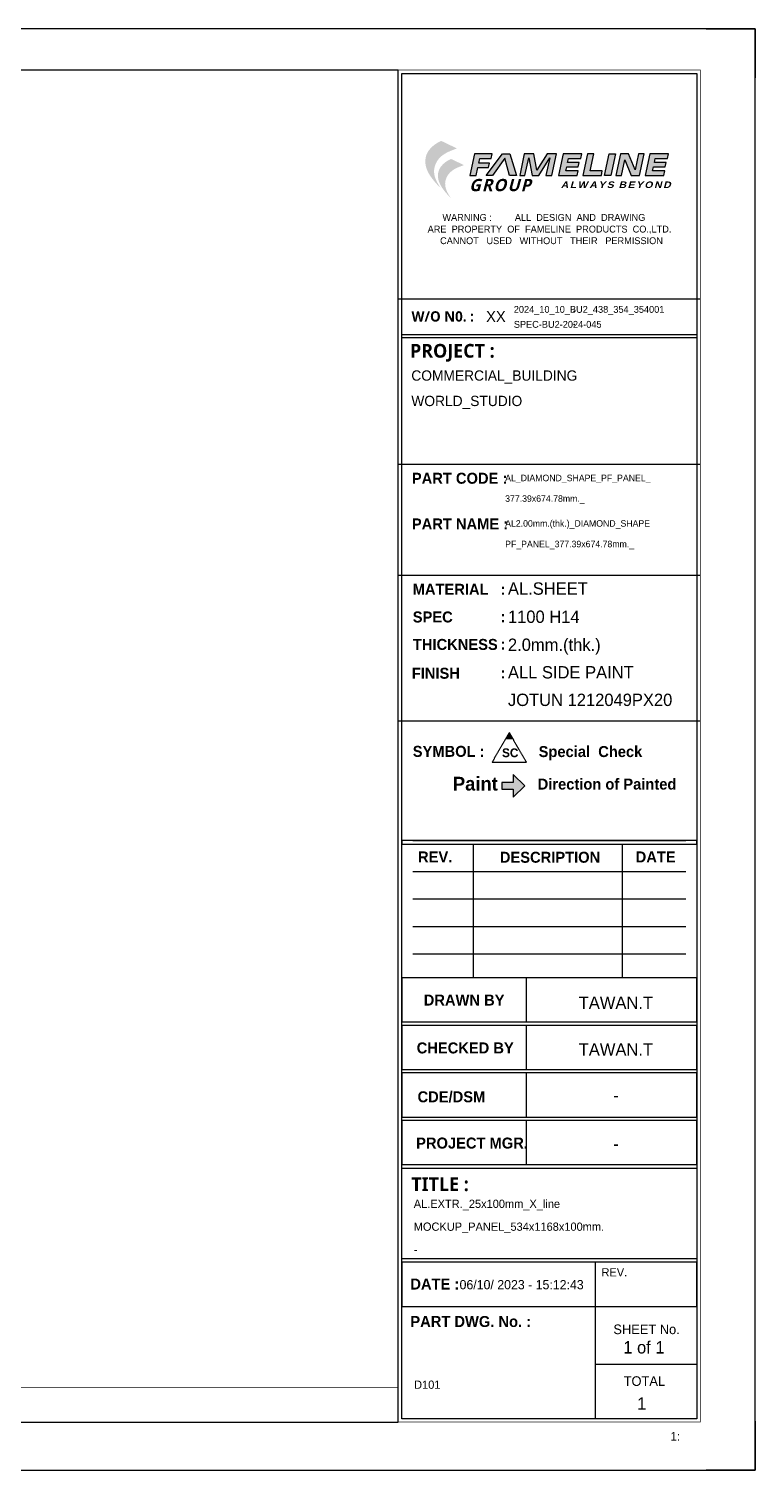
# Model space of a CAD drawing. Header units: millimetres. Extents: x -244126 to 368105, y -173968 to 259060.
# Drawn here: x 4226 to 5285, y 30929 to 33029 of the extents above; entities that cross this region are included whole.
import ezdxf
from ezdxf.enums import TextEntityAlignment as Align

# ---------------------------------------------------------------- set-up
doc = ezdxf.new("R2010")
doc.units = ezdxf.units.MM
doc.header["$MEASUREMENT"] = 0
for name, pattern in [('005_GG_TA_LINE', [13.75, 5, -1.25, 1.25, -1.25, 5]), ('HIDDEN', [9.525, 6.35, -3.175]), ('TA_HL_003.00000', [19.5, 10.65, -8.85])]:
    doc.linetypes.add(name, pattern=pattern)
for name, color, linetype in [('000 - D I M 0.25', 6, 'Continuous'), ('000 - L I N E 0.1', 1, 'Continuous'), ('000 - T E X T', 4, 'Continuous'), ('000 - TITLEBLOCK', 4, 'Continuous'), ('FL-Support ii', 5, 'Continuous'), ('T E X T', 4, 'Continuous')]:
    doc.layers.add(name, color=color, linetype=linetype)
doc.styles.add('BROWALLIA', font='BrowalliaUPC.ttf')
doc.styles.add('Cetury Gothic', font='GOTHIC.TTF')
doc.styles.add('MtXpl_Century_Gothic', font='GOTHICB.TTF')
doc.styles.add('MtXpl_Malgun_Gothic', font='malgunbd.ttf')
doc.styles.add('TA', font='Cordia New.ttf', dxfattribs={"height": 4.5})

# ---------------------------------------------------------------- blocks, each defined once
blk = doc.blocks.new('A$Cfd196da9')
at = {"color": 0, "linetype": 'ByBlock', "const_width": 0.1}
blk.add_lwpolyline([(-143.5, -98), (96.5, -98), (96.5, 99), (-143.5, 99)], close=True, dxfattribs=at)
blk = doc.blocks.new('NEW LOGO FAMELINE')
h = blk.add_hatch(color=3)
h.dxf.hatch_style = 1
h.set_gradient(color1=(51, 51, 51), color2=(132, 132, 132), tint=1, name='INVHEMISPHERICAL')
edge = h.paths.add_edge_path()
edge.add_spline(control_points=[(167, -151.3), (166.2, -150.2), (164.6, -148), (161.9, -143.2), (159.3, -137.4), (158.4, -130.6), (159.4, -124.4), (161.9, -118.6), (166.8, -112.3), (175.3, -106.8), (182.7, -104.2), (186.7, -102.7)], knot_values=[0, 0, 0, 0, 3.999368, 8.221458, 16.423435, 22.935826, 28.683381, 35.030362, 41.70231, 52.106571, 65.045306, 65.045306, 65.045306, 65.045306], degree=3, periodic=0)
edge.add_line((186.7, -102.7), (167.5, -93.5))
edge.add_spline(control_points=[(167.5, -93.5), (165.3, -94.5), (160.7, -96.8), (154.8, -101.7), (150.3, -107.6), (148, -114.3), (147.8, -121.1), (149.6, -128.8), (153.3, -135.6), (157.9, -141.6), (162.1, -146.7), (165.3, -149.7), (167, -151.3)], knot_values=[0, 0, 0, 0, 7.114643, 15.455222, 22.761373, 29.246418, 36.248595, 42.954952, 52.716962, 59.173886, 65.493194, 72.469008, 72.469008, 72.469008, 72.469008], degree=3, periodic=0)
edge = h.paths.add_edge_path(flags=16)
edge.add_spline(control_points=[(174.4, -106.3), (174.1, -106.2), (172.5, -105.6), (168.6, -105.4), (162.7, -105.8), (156.2, -106.9), (152.6, -109.1), (151, -110.1)], knot_values=[0, 0, 0, 0, 1.056476, 5.025479, 11.599149, 18.811417, 24.352285, 24.352285, 24.352285, 24.352285], degree=3, periodic=0)
edge.add_spline(control_points=[(151, -110.1), (151.1, -109.8), (151.2, -109.5), (151.8, -108.3), (152.4, -107.3), (153.9, -105.1), (154.9, -104), (157.1, -101.7), (158.4, -100.5), (160.4, -99), (161.1, -98.5), (162.6, -97.6), (163.3, -97.1), (164.9, -96.2), (165.8, -95.8), (167, -95.2), (167.2, -95.1), (167.5, -95)], knot_values=[0.636744, 0.636744, 0.636744, 0.636744, 1.528083, 1.528083, 5.150301, 5.150301, 9.845601, 9.845601, 15.15015, 15.15015, 17.802424, 17.802424, 20.454698, 20.454698, 23.491903, 23.491903, 24.373762, 24.373762, 24.373762, 24.373762], degree=3, periodic=0)
edge.add_line((167.5, -95), (183.3, -102.6))
edge.add_spline(control_points=[(183.3, -102.6), (182.4, -102.9), (181.5, -103.2), (178.6, -104.4), (176.5, -105.2), (174.4, -106.3)], knot_values=[3.151221, 3.151221, 3.151221, 3.151221, 5.963358, 5.963358, 12.618488, 12.618488, 12.618488, 12.618488], degree=3, periodic=0)
h = blk.add_hatch(color=253)
h.dxf.hatch_style = 1
edge = h.paths.add_edge_path()
edge.add_spline(control_points=[(167.5, -95), (167.2, -95.1), (167, -95.2), (165.8, -95.8), (164.9, -96.2), (163.3, -97.1), (162.6, -97.6), (161.1, -98.5), (160.4, -99), (158.4, -100.5), (157.1, -101.7), (154.9, -104), (153.9, -105.1), (152.4, -107.3), (151.8, -108.3), (151.2, -109.5), (151.1, -109.8), (151, -110.1)], knot_values=[0.636744, 0.636744, 0.636744, 0.636744, 1.518603, 1.518603, 4.555808, 4.555808, 7.208082, 7.208082, 9.860357, 9.860357, 15.164905, 15.164905, 19.860205, 19.860205, 23.482423, 23.482423, 24.373762, 24.373762, 24.373762, 24.373762], degree=3, periodic=0)
edge.add_spline(control_points=[(151, -110.1), (152.6, -109.1), (156.2, -106.9), (162.7, -105.8), (168.6, -105.4), (172.5, -105.6), (174.1, -106.2), (174.4, -106.3)], knot_values=[0, 0, 0, 0, 5.540868, 12.753135, 19.326806, 23.295809, 24.352285, 24.352285, 24.352285, 24.352285], degree=3, periodic=0)
edge.add_spline(control_points=[(174.4, -106.3), (176.5, -105.2), (178.6, -104.4), (181.5, -103.2), (182.4, -102.9), (183.3, -102.6)], knot_values=[3.151221, 3.151221, 3.151221, 3.151221, 9.806351, 9.806351, 12.618488, 12.618488, 12.618488, 12.618488], degree=3, periodic=0)
edge.add_line((183.3, -102.6), (167.5, -95))
edge = h.paths.add_edge_path()
edge.add_spline(control_points=[(179.5, -116.8), (179.3, -116.9), (179.1, -117), (178.1, -117.4), (177.4, -117.8), (176, -118.5), (175.4, -118.9), (174.3, -119.6), (173.7, -120), (172, -121.3), (171, -122.3), (169.1, -124.2), (168.3, -125.1), (167.1, -126.9), (166.6, -127.7), (166.1, -128.8), (166, -129), (165.9, -129.2)], knot_values=[0.636744, 0.636744, 0.636744, 0.636744, 1.518603, 1.518603, 4.555808, 4.555808, 7.208082, 7.208082, 9.860357, 9.860357, 15.164905, 15.164905, 19.860205, 19.860205, 23.482423, 23.482423, 24.373762, 24.373762, 24.373762, 24.373762], degree=3, periodic=0)
edge.add_spline(control_points=[(165.9, -129.2), (166.3, -129), (166.6, -128.7), (167, -128.5)], knot_values=[0, 0, 0, 0, 1.522018, 1.522018, 1.522018, 1.522018], degree=3, periodic=0)
edge.add_spline(control_points=[(167, -128.5), (167.7, -128.1), (168.5, -127.7), (169.2, -127.3)], knot_values=[1.522018, 1.522018, 1.522018, 1.522018, 4.566053, 4.566053, 4.566053, 4.566053], degree=3, periodic=0)
edge.add_spline(control_points=[(169.2, -127.3), (169.5, -127.2), (170.2, -126.9), (171, -126.6), (171.6, -126.5)], knot_values=[4.566053, 4.566053, 4.566053, 4.566053, 5.540868, 7.610089, 7.610089, 7.610089, 7.610089], degree=3, periodic=0)
edge.add_spline(control_points=[(171.6, -126.5), (172.4, -126.3), (173.2, -126.1), (174, -126)], knot_values=[7.610089, 7.610089, 7.610089, 7.610089, 10.654125, 10.654125, 10.654125, 10.654125], degree=3, periodic=0)
edge.add_spline(control_points=[(174, -126), (174.6, -125.9), (175.8, -125.7), (177.1, -125.6), (177.8, -125.5)], knot_values=[10.654125, 10.654125, 10.654125, 10.654125, 12.753135, 15.220178, 15.220178, 15.220178, 15.220178], degree=3, periodic=0)
edge.add_spline(control_points=[(177.8, -125.5), (178.9, -125.5), (180.1, -125.4), (181.4, -125.4), (181.5, -125.4)], knot_values=[15.220178, 15.220178, 15.220178, 15.220178, 19.326806, 19.786231, 19.786231, 19.786231, 19.786231], degree=3, periodic=0)
edge.add_spline(control_points=[(181.5, -125.4), (182.1, -125.5), (182.8, -125.5), (183.4, -125.6)], knot_values=[19.786231, 19.786231, 19.786231, 19.786231, 22.069258, 22.069258, 22.069258, 22.069258], degree=3, periodic=0)
edge.add_spline(control_points=[(183.4, -125.6), (183.7, -125.6), (184.1, -125.7), (184.5, -125.8), (184.6, -125.9)], knot_values=[22.069258, 22.069258, 22.069258, 22.069258, 23.295809, 23.591276, 23.591276, 23.591276, 23.591276], degree=3, periodic=0)
edge.add_spline(control_points=[(184.6, -125.9), (184.8, -125.9), (185, -126), (185.2, -126.1)], knot_values=[23.591276, 23.591276, 23.591276, 23.591276, 24.352285, 24.352285, 24.352285, 24.352285], degree=3, periodic=0)
edge.add_spline(control_points=[(185.2, -126.1), (186.9, -125.2), (188.6, -124.5), (191, -123.5), (191.8, -123.3), (192.5, -123)], knot_values=[3.151221, 3.151221, 3.151221, 3.151221, 9.806351, 9.806351, 12.618488, 12.618488, 12.618488, 12.618488], degree=3, periodic=0)
edge.add_line((192.5, -123), (179.5, -116.8))
h = blk.add_hatch(color=3)
h.dxf.hatch_style = 1
h.set_gradient(color1=(51, 51, 51), color2=(132, 132, 132), tint=1, name='INVHEMISPHERICAL')
edge = h.paths.add_edge_path()
edge.add_spline(control_points=[(179.1, -163.1), (178.5, -162.2), (177.2, -160.4), (174.9, -156.5), (172.8, -151.7), (172, -146), (172.8, -140.9), (174.9, -136.2), (178.9, -131), (185.9, -126.5), (192, -124.3), (195.3, -123.1)], knot_values=[0, 0, 0, 0, 3.28902, 6.761203, 13.506384, 18.862075, 23.588778, 28.808439, 34.295348, 42.851654, 53.492273, 53.492273, 53.492273, 53.492273], degree=3, periodic=0)
edge.add_line((195.3, -123.1), (179.5, -115.6))
edge.add_spline(control_points=[(179.5, -115.6), (177.7, -116.4), (173.9, -118.3), (169.1, -122.3), (165.3, -127.2), (163.4, -132.7), (163.3, -138.3), (164.8, -144.6), (167.9, -150.2), (171.6, -155.1), (175.1, -159.3), (177.7, -161.8), (179.1, -163.1)], knot_values=[0, 0, 0, 0, 5.850974, 12.71014, 18.718608, 24.051811, 29.810295, 35.325501, 43.35363, 48.663707, 53.86061, 59.597414, 59.597414, 59.597414, 59.597414], degree=3, periodic=0)
edge = h.paths.add_edge_path(flags=16)
edge.add_spline(control_points=[(171.6, -126.5), (171, -126.6), (170.2, -126.9), (169.5, -127.2), (169.2, -127.3)], knot_values=[4.566053, 4.566053, 4.566053, 4.566053, 6.635274, 7.610089, 7.610089, 7.610089, 7.610089], degree=3, periodic=0)
edge.add_spline(control_points=[(169.2, -127.3), (168.5, -127.7), (167.7, -128.1), (167, -128.5)], knot_values=[1.522018, 1.522018, 1.522018, 1.522018, 4.566053, 4.566053, 4.566053, 4.566053], degree=3, periodic=0)
edge.add_spline(control_points=[(167, -128.5), (166.6, -128.7), (166.3, -129), (165.9, -129.2)], knot_values=[0, 0, 0, 0, 1.522018, 1.522018, 1.522018, 1.522018], degree=3, periodic=0)
edge.add_spline(control_points=[(165.9, -129.2), (166, -129), (166.1, -128.8), (166.6, -127.7), (167.1, -126.9), (168.3, -125.1), (169.1, -124.2), (171, -122.3), (172, -121.3), (173.7, -120), (174.3, -119.6), (175.4, -118.9), (176, -118.5), (177.4, -117.8), (178.1, -117.4), (179.1, -117), (179.3, -116.9), (179.5, -116.8)], knot_values=[0.636744, 0.636744, 0.636744, 0.636744, 1.528083, 1.528083, 5.150301, 5.150301, 9.845601, 9.845601, 15.15015, 15.15015, 17.802424, 17.802424, 20.454698, 20.454698, 23.491903, 23.491903, 24.373762, 24.373762, 24.373762, 24.373762], degree=3, periodic=0)
edge.add_line((179.5, -116.8), (192.5, -123))
edge.add_spline(control_points=[(192.5, -123), (191.8, -123.3), (191, -123.5), (188.6, -124.5), (186.9, -125.2), (185.2, -126.1)], knot_values=[3.151221, 3.151221, 3.151221, 3.151221, 5.963358, 5.963358, 12.618488, 12.618488, 12.618488, 12.618488], degree=3, periodic=0)
edge.add_spline(control_points=[(185.2, -126.1), (185, -126), (184.8, -125.9), (184.6, -125.9)], knot_values=[23.591276, 23.591276, 23.591276, 23.591276, 24.352285, 24.352285, 24.352285, 24.352285], degree=3, periodic=0)
edge.add_spline(control_points=[(184.6, -125.9), (184.5, -125.8), (184.1, -125.7), (183.7, -125.6), (183.4, -125.6)], knot_values=[22.069258, 22.069258, 22.069258, 22.069258, 22.364725, 23.591276, 23.591276, 23.591276, 23.591276], degree=3, periodic=0)
edge.add_spline(control_points=[(183.4, -125.6), (182.8, -125.5), (182.1, -125.5), (181.5, -125.4)], knot_values=[19.786231, 19.786231, 19.786231, 19.786231, 22.069258, 22.069258, 22.069258, 22.069258], degree=3, periodic=0)
edge.add_spline(control_points=[(181.5, -125.4), (181.4, -125.4), (180.1, -125.4), (178.9, -125.5), (177.8, -125.5)], knot_values=[15.220178, 15.220178, 15.220178, 15.220178, 15.679604, 19.786231, 19.786231, 19.786231, 19.786231], degree=3, periodic=0)
edge.add_spline(control_points=[(177.8, -125.5), (177.1, -125.6), (175.8, -125.7), (174.6, -125.9), (174, -126)], knot_values=[10.654125, 10.654125, 10.654125, 10.654125, 13.121167, 15.220178, 15.220178, 15.220178, 15.220178], degree=3, periodic=0)
edge.add_spline(control_points=[(174, -126), (173.2, -126.1), (172.4, -126.3), (171.6, -126.5)], knot_values=[7.610089, 7.610089, 7.610089, 7.610089, 10.654125, 10.654125, 10.654125, 10.654125], degree=3, periodic=0)
blk = doc.blocks.new('*U1673')
h = blk.add_hatch(color=3)
h.dxf.hatch_style = 1
h.paths.add_polyline_path([(2554.4, 1886.3), (2563.6, 1886.3), (2566.1, 1898), (2581.3, 1898), (2582.7, 1904.5), (2567.5, 1904.5), (2568.9, 1911.1), (2585.3, 1911.1), (2586.7, 1917.8), (2561.1, 1917.8)])
h.paths.add_polyline_path([(2578.2, 1886.3), (2587.5, 1886.3), (2605.3, 1911.7), (2611.9, 1886.3), (2622.2, 1886.3), (2612.5, 1917.8), (2601.7, 1917.8)])
h.paths.add_polyline_path([(2640.1, 1912), (2645.3, 1886.3), (2654.7, 1886.3), (2670.7, 1911.9), (2665.2, 1886.3), (2673.7, 1886.3), (2680.4, 1917.8), (2666.7, 1917.8), (2652, 1894.2), (2647.5, 1917.8), (2633.6, 1917.8), (2626.9, 1886.3), (2634.6, 1886.3)])
h.paths.add_polyline_path([(2683.4, 1886.3), (2710.6, 1886.3), (2712.1, 1892.9), (2694, 1892.9), (2695.4, 1899.1), (2712.3, 1899.1), (2713.6, 1905.3), (2696.7, 1905.3), (2697.9, 1911.1), (2715.9, 1911.1), (2717.3, 1917.8), (2690.1, 1917.8)])
h.paths.add_polyline_path([(2719.1, 1886.3), (2745.9, 1886.3), (2747.3, 1892.9), (2729.5, 1892.9), (2734.8, 1917.8), (2725.8, 1917.8)])
h.paths.add_polyline_path([(2750.6, 1886.3), (2759.6, 1886.3), (2766.3, 1917.8), (2757.3, 1917.8)])
h.paths.add_polyline_path([(2766.9, 1886.3), (2775, 1886.3), (2779.9, 1909), (2789.4, 1886.3), (2801.5, 1886.3), (2808.2, 1917.8), (2800.1, 1917.8), (2795.2, 1894.7), (2785.5, 1917.8), (2773.6, 1917.8)])
h.paths.add_polyline_path([(2809.9, 1886.3), (2837.1, 1886.3), (2838.6, 1892.9), (2820.5, 1892.9), (2821.9, 1899.1), (2838.8, 1899.1), (2840.1, 1905.3), (2823.2, 1905.3), (2824.4, 1911.1), (2842.4, 1911.1), (2843.8, 1917.8), (2816.6, 1917.8)])
h = blk.add_hatch(color=150)
h.dxf.hatch_style = 1
h.paths.add_polyline_path([(2611.7, 1074.8), (2605.9, 1064.8), (2617.5, 1064.8)])
at = {"layer": 'FL-Support ii'}
blk.add_hatch(color=1, dxfattribs=at).paths.add_polyline_path([(2617.6, 1002.1), (2617.6, 1013.8), (2634.3, 997.1), (2617.6, 980.4), (2617.6, 992.1), (2600.9, 992.1), (2600.9, 1002.1)])
at = {"color": 3, "linetype": 'Continuous'}
for p, q in [((2450, 1706.5), (2890, 1706.5)), ((2450, 1465.7), (2890, 1465.7)), ((2890, 1303.6), (2450, 1303.6)), ((2890, 1303.6), (2450, 1303.6)), ((2890, 1091.2), (2450, 1091.2)), ((2559, 912.3), (2559, 717.3)), ((2776, 912.3), (2776, 717.3)), ((2471, 872.3), (2869, 872.3)), ((2636.2, 717.3), (2636.2, 653)), ((2636.2, 648), (2636.2, 583.8)), ((2636.2, 578.8), (2636.2, 514.5)), ((2636.2, 509.5), (2636.2, 445.2)), ((2737, 302.9), (2737, 238.6)), ((2737, 238.6), (2737, 75)), ((2737, 154.3), (2885, 154.3))]:
    blk.add_line(p, q, dxfattribs=at)
at = {"color": 8, "linetype": 'Continuous'}
for p, q in [((2471, 917.3), (2869, 917.3)), ((2471, 832.3), (2869, 832.3)), ((2471, 792.3), (2869, 792.3)), ((2471, 752.3), (2869, 752.3))]:
    blk.add_line(p, q, dxfattribs=at)
at = {"color": 3}
for points in [[(2586.7, 1917.8), (2561.1, 1917.8), (2554.4, 1886.3), (2563.6, 1886.3), (2566.1, 1898), (2581.3, 1898), (2582.7, 1904.5), (2567.5, 1904.5), (2568.9, 1911.1), (2585.3, 1911.1), (2586.7, 1917.8)], [(2578.2, 1886.3), (2601.7, 1917.8), (2612.5, 1917.8), (2622.2, 1886.3), (2611.9, 1886.3), (2605.3, 1911.7), (2587.5, 1886.3), (2578.2, 1886.3)], [(2626.9, 1886.3), (2634.6, 1886.3), (2640.1, 1912), (2645.3, 1886.3), (2654.7, 1886.3), (2670.7, 1911.9), (2665.2, 1886.3), (2673.7, 1886.3), (2680.4, 1917.8), (2666.7, 1917.8), (2652, 1894.2), (2647.5, 1917.8), (2633.6, 1917.8), (2626.9, 1886.3)], [(2734.8, 1917.8), (2725.8, 1917.8), (2719.1, 1886.3), (2745.9, 1886.3), (2747.3, 1892.9), (2729.5, 1892.9), (2734.8, 1917.8)], [(2757.3, 1917.8), (2766.3, 1917.8), (2759.6, 1886.3), (2750.6, 1886.3), (2757.3, 1917.8)], [(2766.9, 1886.3), (2775, 1886.3), (2779.9, 1909), (2789.4, 1886.3), (2801.5, 1886.3), (2808.2, 1917.8), (2800.1, 1917.8), (2795.2, 1894.7), (2785.5, 1917.8), (2773.6, 1917.8), (2766.9, 1886.3)]]:
    blk.add_lwpolyline(points, dxfattribs=at)
for points in [[(2697.9, 1911.1), (2715.9, 1911.1), (2717.3, 1917.8), (2690.1, 1917.8), (2683.4, 1886.3), (2710.6, 1886.3), (2712.1, 1892.9), (2694, 1892.9), (2695.4, 1899.1), (2712.3, 1899.1), (2713.6, 1905.3), (2696.7, 1905.3)], [(2824.4, 1911.1), (2842.4, 1911.1), (2843.8, 1917.8), (2816.6, 1917.8), (2809.9, 1886.3), (2837.1, 1886.3), (2838.6, 1892.9), (2820.5, 1892.9), (2821.9, 1899.1), (2838.8, 1899.1), (2840.1, 1905.3), (2823.2, 1905.3)]]:
    blk.add_lwpolyline(points, close=True, dxfattribs=at)
at = {"color": 3, "linetype": 'Continuous'}
for points in [[(2885, 1654.8), (2885, 1649.8), (2455, 1649.8), (2455, 1654.8)], [(2885, 912.3), (2885, 917.3), (2455, 917.3), (2455, 912.3)], [(2885, 653), (2885, 717.3), (2455, 717.3), (2455, 653)], [(2885, 583.8), (2885, 648), (2455, 648), (2455, 583.8)], [(2885, 514.5), (2885, 578.8), (2455, 578.8), (2455, 514.5)], [(2885, 445.2), (2885, 509.5), (2455, 509.5), (2455, 445.2)], [(2885, 440.2), (2885, 307.9), (2455, 307.9), (2455, 440.2)], [(2885, 238.6), (2885, 302.9), (2455, 302.9), (2455, 238.6)], [(2885, 238.6), (2885, 75), (2455, 75), (2455, 238.6)]]:
    blk.add_lwpolyline(points, close=True, dxfattribs=at)
at = {"color": 150, "linetype": 'HIDDEN', "ltscale": 0.1}
blk.add_lwpolyline([(2586.7, 1031.5), (2636.7, 1031.5), (2611.7, 1074.8), (2586.7, 1031.5)], dxfattribs=at)
for p in [(2706.5, 1688), (2706.5, 1669.4)]:
    blk.add_point(p)
at = {"layer": '000 - L I N E 0.1', "color": 21, "linetype": 'Continuous'}
for points in [[(2898.8, 2100), (2970, 2100), (2970, 2028.8)], [(2970, 71.2), (2970, 0), (2898.8, 0)]]:
    blk.add_lwpolyline(points, dxfattribs=at)
at = {"layer": '000 - T E X T', "color": 3, "const_width": 1}
blk.add_lwpolyline([(2890, 70), (2450, 70), (2450, 2040), (2890, 2040)], close=True, dxfattribs=at)
at = {"layer": '000 - T E X T', "color": 3}
blk.add_lwpolyline([(2885, 75), (2455, 75), (2455, 2035), (2885, 2035)], close=True, dxfattribs=at)
at = {"layer": '000 - T E X T', "color": 3, "const_width": 1}
blk.add_lwpolyline([(50, 120), (2450, 120)], dxfattribs=at)
at = {"layer": '000 - TITLEBLOCK', "color": 250}
blk.add_lwpolyline([(0, 0), (2970, 0), (2970, 2100), (0, 2100)], close=True, dxfattribs=at)
at = {"layer": 'FL-Support ii', "color": 5}
blk.add_lwpolyline([(2617.6, 980.4), (2634.3, 997.1), (2617.6, 1013.8), (2617.6, 1002.1), (2600.9, 1002.1), (2600.9, 992.1), (2617.6, 992.1)], close=True, dxfattribs=at)
at = {"color": 3, "xscale": 1.189557145183746, "yscale": 1.189557145183746, "zscale": 1.189557145183746}
blk.add_blockref('NEW LOGO FAMELINE', (2313.4, 2047.9), dxfattribs=at)
at = {"layer": '000 - T E X T', "color": 3, "xscale": 10, "yscale": 10, "zscale": 10}
blk.add_blockref('A$Cfd196da9', (1485, 1050), dxfattribs=at)
at = {"color": 4, "style": 'Cetury Gothic'}
blk.add_text(' 1:', height=12.51, dxfattribs=at).set_placement((2842, 43.2))
at = {"color": 2, "attachment_point": 1, "style": 'Cetury Gothic'}
for s, width, insert, char_height in [('{\\f@Meiryo UI|b1|i1|c0|p34;\\T1.1;GROUP}', 112.596, (2553.2, 1881.3), 17.843), ('{\\fArial Black|b0|i1|c0|p34;\\T1.2;ALWAYS BEYOND}', 182.535, (2686.8, 1877.6), 9.516)]:
    blk.add_mtext_dynamic_manual_height_columns(s, width=width, gutter_width=29.7, heights=[0], dxfattribs=dict(at, insert=insert, char_height=char_height))
at = {"color": 4, "style": 'TA'}
blk.add_attdef('PAPER_SIZE', text='', height=12.5, dxfattribs=at).set_placement((2843, 49.9), align=Align.MIDDLE_RIGHT)
blk.add_attdef('SCALE_SIZE', text='', height=12.5, dxfattribs=at).set_placement((2867.6, 50.1), align=Align.MIDDLE_LEFT)
at = {"layer": '000 - D I M 0.25', "color": 2, "insert": (2595, 1010.2), "char_height": 20, "width": 671.136, "attachment_point": 3, "style": 'BROWALLIA'}
blk.add_mtext('{\\fBrowalliaUPC|b1|i0|c222|p34;Paint}', dxfattribs=at)
at = {"layer": '000 - T E X T', "linetype": '005_GG_TA_LINE', "insert": (2534.3, 277), "char_height": 13.438, "attachment_point": 1, "style": 'Cetury Gothic'}
blk.add_mtext(' 06/10/ 2023 - 15:12:43 ', dxfattribs=at)
at = {"layer": '000 - T E X T', "color": 250, "style": 'TA'}
for tag, height, p in [('SUPERLINK', 10, (86.3, 2078.8)), ('NAMEFILE', 10, (86.3, 2058.8)), ('SC', 200, (16.8, 1876.1))]:
    blk.add_attdef(tag, text='', height=height, dxfattribs=at).set_placement(p, align=Align.MIDDLE_LEFT)
at = {"layer": '000 - T E X T', "color": 4, "style": 'TA'}
for tag, height, p in [('NAME_JOB_1', 10, (2618.3, 1691.3)), ('NAME_JOB_2', 10, (2618.3, 1669.4)), ('NAME_PROJECT_1', 15, (2469, 1594.8)), ('NAME_PROJECT_2', 15, (2469, 1557.8)), ('NAME_PROJECT_3', 15, (2469, 1520.8)), ('CODE_VALUE_1', 9.5, (2605.7, 1445.6)), ('CODE_VALUE_2', 9.5, (2605.7, 1415.6)), ('PART_NAME_VALUE_1', 9.5, (2605.7, 1379.4)), ('PART_NAME_VALUE_2', 9.5, (2605.7, 1349.4)), ('PART_NAME_VALUE_3', 9.5, (2605.7, 1319.4)), ('MATTERIAL_VALUE_1', 18, (2609.8, 1284.5)), ('SPEC_VALUE', 18, (2609.8, 1243.4)), ('THICKNESS_VALUE', 18, (2609.8, 1202.6)), ('COATING_VALUE_1', 18, (2609.8, 1162.5)), ('COATING_VALUE_2', 18, (2609.8, 1122.4)), ('NAME_TITLE_1', 12, (2472.5, 388.1)), ('NAME_TITLE_2', 12, (2472.5, 354.8)), ('NAME_TITLE_3', 12, (2472.5, 321.5)), ('DRAWING_NO1', 12, (2473.1, 164.6)), ('DRAWING_NO2', 12, (2473.1, 124.6))]:
    blk.add_attdef(tag, text='', height=height, dxfattribs=at).set_placement(p, align=Align.MIDDLE_LEFT)
for tag, p in [('NAME_DAFT', (2767.1, 681.1)), ('NAME_CHECKED', (2767.1, 613)), ('NAME_DESIGNER', (2767.1, 546.1)), ('NAME_DESIGN_MGR', (2767.1, 475.6))]:
    blk.add_attdef(tag, text='', height=18, dxfattribs=at).set_placement(p, align=Align.MIDDLE_CENTER)
for tag, p, height in [('REV', (2767.6, 251.2), 18.8), ('NAME_REMARK', (276.4, 86.5), 20)]:
    blk.add_attdef(tag, p, '', height=height, dxfattribs=at)
at = {"layer": '000 - T E X T', "color": 4, "style": 'Cetury Gothic'}
for tag, p in [('SHEET_NO.', (2807.9, 170)), ('TOTAL_SHEET_NO.', (2804.8, 88.2))]:
    blk.add_attdef(tag, text='', height=18, dxfattribs=at).set_placement(p, align=Align.CENTER)
at = {"layer": 'T E X T', "color": 4, "linetype": '005_GG_TA_LINE'}
for s, height, style, p in [(' WARNING :         ALL  DESIGN  AND  DRAWING', 10, 'Cetury Gothic', (2510.6, 1820.2)), ('ARE  PROPERTY  OF  FAMELINE  PRODUCTS  CO.,LTD.', 10, 'Cetury Gothic', (2492.8, 1803.2)), (' CANNOT   USED   WITHOUT   THEIR   PERMISSION', 10, 'Cetury Gothic', (2507.2, 1786.3)), ('W/O N0. :', 15, 'MtXpl_Malgun_Gothic', (2469.3, 1673.5)), ('XX', 16, 'Cetury Gothic', (2578, 1672.8)), ('PROJECT :', 20, 'MtXpl_Malgun_Gothic', (2467.1, 1620.9)), ('PART CODE :', 16, 'MtXpl_Century_Gothic', (2469.8, 1437.2)), ('PART NAME :', 16, 'MtXpl_Century_Gothic', (2469.8, 1370.7)), ('MATERIAL', 16, 'MtXpl_Century_Gothic', (2471, 1275.5)), (':', 16, 'MtXpl_Century_Gothic', (2599.1, 1275.5)), ('SPEC', 16, 'MtXpl_Century_Gothic', (2471.1, 1235.1)), (':', 16, 'MtXpl_Century_Gothic', (2599.1, 1235.5)), ('THICKNESS', 16, 'MtXpl_Century_Gothic', (2471.3, 1195.1)), (':', 16, 'MtXpl_Century_Gothic', (2599.1, 1195.5)), ('FINISH', 16, 'MtXpl_Century_Gothic', (2469.7, 1153.1)), (':', 16, 'MtXpl_Century_Gothic', (2599.1, 1153.5)), ('SYMBOL :', 16, 'MtXpl_Century_Gothic', (2471.1, 1039.3)), ('Special  Check', 16, 'MtXpl_Century_Gothic', (2654.5, 1039)), ('Direction of Painted', 16, 'MtXpl_Century_Gothic', (2653.1, 991.6)), ('REV.', 16, 'MtXpl_Century_Gothic', (2478.8, 885.5)), ('DESCRIPTION', 16, 'MtXpl_Century_Gothic', (2598, 885)), ('DATE', 16, 'MtXpl_Century_Gothic', (2795.9, 885.5)), ('DRAWN BY', 16, 'MtXpl_Century_Gothic', (2487.1, 676.9)), ('CHECKED BY', 16, 'MtXpl_Century_Gothic', (2476.8, 607.2)), ('CDE/DSM', 16, 'MtXpl_Century_Gothic', (2478.1, 536)), ('PROJECT MGR.', 16, 'MtXpl_Century_Gothic', (2476, 468.6)), ('TITLE :', 20, 'MtXpl_Malgun_Gothic', (2469, 406.6)), ('REV.', 12, 'Cetury Gothic', (2746.1, 282.3)), ('DATE :', 16, 'MtXpl_Century_Gothic', (2467.6, 263.2)), ('PART DWG. No. :', 16, 'MtXpl_Century_Gothic', (2467.6, 208.6)), ('SHEET No.', 14, 'Cetury Gothic', (2763.4, 198.2)), ('TOTAL', 14, 'Cetury Gothic', (2778.4, 122.8))]:
    blk.add_text(s, height=height, dxfattribs=dict(at, style=style)).set_placement(p)
at = {"layer": 'T E X T', "color": 150, "insert": (2601.2, 1051.6), "char_height": 12.8, "attachment_point": 1, "style": 'Cetury Gothic'}
blk.add_mtext('{\\fCentury Gothic|b1|i0|c0|p34;SC}', dxfattribs=at)
blk = doc.blocks.new('*U852')
at = {"color": 0, "lineweight": -3}
blk.add_lwpolyline([(0, 0), (2970, 0), (2970, 2100), (0, 2100)], close=True, dxfattribs=at)
at = {"color": 150, "linetype": '005_GG_TA_LINE', "style": 'TA'}
for tag, p in [('NAME_VIEWPORT', (-29.2, 699.1)), ('SC_VPORT', (-29.2, 263.5)), ('SEQ_VIEWPORT', (-29.2, 0))]:
    blk.add_attdef(tag, text='', height=90, dxfattribs=at).set_placement(p, align=Align.BOTTOM_RIGHT)

msp = doc.modelspace()

# ---------------------------------------------------------------- linework, layer by layer
at = {"color": 3}
msp.add_lwpolyline([(3564.72152, 30998.51054), (4764.72152, 30998.51054), (4764.72152, 32968.51054), (3564.72152, 32968.51054)], close=True, dxfattribs=at)

# ---------------------------------------------------------------- block references
msp.add_blockref('*U852', (2314.72152, 30928.51054), dxfattribs=at)
at = {"color": 2, "linetype": 'TA_HL_003.00000'}
ref = msp.add_blockref('*U1673', (2314.72152, 30928.51054), dxfattribs=at)
ref.add_attrib('NAME_JOB_1', '2024_10_10_BU2_438_354_354001', dxfattribs={"layer": '000 - T E X T', "color": 4, "height": 10, "style": 'TA'}).set_placement((4933.04655, 32619.76076), align=Align.MIDDLE_LEFT)
ref.add_attrib('NAME_JOB_2', 'SPEC-BU2-2024-045', dxfattribs={"layer": '000 - T E X T', "color": 4, "height": 10, "style": 'TA'}).set_placement((4933.04655, 32597.94428), align=Align.MIDDLE_LEFT)
ref.add_attrib('NAME_PROJECT_1', 'COMMERCIAL_BUILDING', dxfattribs={"layer": '000 - T E X T', "color": 4, "height": 15, "style": 'TA'}).set_placement((4783.75427, 32523.3559), align=Align.MIDDLE_LEFT)
ref.add_attrib('NAME_PROJECT_2', 'WORLD_STUDIO', dxfattribs={"layer": '000 - T E X T', "color": 4, "height": 15, "style": 'TA'}).set_placement((4783.75427, 32486.3559), align=Align.MIDDLE_LEFT)
ref.add_attrib('CODE_VALUE_1', 'AL_DIAMOND_SHAPE_PF_PANEL_', dxfattribs={"layer": '000 - T E X T', "color": 4, "height": 9.5, "style": 'TA'}).set_placement((4920.46413, 32374.12042), align=Align.MIDDLE_LEFT)
ref.add_attrib('CODE_VALUE_2', '377.39x674.78mm._', dxfattribs={"layer": '000 - T E X T', "color": 4, "height": 9.5, "style": 'TA'}).set_placement((4920.46413, 32344.12042), align=Align.MIDDLE_LEFT)
ref.add_attrib('PART_NAME_VALUE_1', 'AL2.00mm.(thk.)_DIAMOND_SHAPE', dxfattribs={"layer": '000 - T E X T', "color": 4, "height": 9.5, "style": 'TA'}).set_placement((4920.46413, 32307.88226), align=Align.MIDDLE_LEFT)
ref.add_attrib('PART_NAME_VALUE_2', 'PF_PANEL_377.39x674.78mm._', dxfattribs={"layer": '000 - T E X T', "color": 4, "height": 9.5, "style": 'TA'}).set_placement((4920.46413, 32277.88226), align=Align.MIDDLE_LEFT)
ref.add_attrib('MATTERIAL_VALUE_1', 'AL.SHEET', dxfattribs={"layer": '000 - T E X T', "color": 4, "height": 18, "style": 'TA'}).set_placement((4924.50583, 32213.028), align=Align.MIDDLE_LEFT)
ref.add_attrib('SPEC_VALUE', '1100 H14', dxfattribs={"layer": '000 - T E X T', "color": 4, "height": 18, "style": 'TA'}).set_placement((4924.50583, 32171.93109), align=Align.MIDDLE_LEFT)
ref.add_attrib('THICKNESS_VALUE', '2.0mm.(thk.)', dxfattribs={"layer": '000 - T E X T', "color": 4, "height": 18, "style": 'TA'}).set_placement((4924.50583, 32131.15277), align=Align.MIDDLE_LEFT)
ref.add_attrib('COATING_VALUE_1', 'ALL SIDE PAINT', dxfattribs={"layer": '000 - T E X T', "color": 4, "height": 18, "style": 'TA'}).set_placement((4924.50583, 32091.01159), align=Align.MIDDLE_LEFT)
ref.add_attrib('COATING_VALUE_2', 'JOTUN 1212049PX20', dxfattribs={"layer": '000 - T E X T', "color": 4, "height": 18, "style": 'TA'}).set_placement((4924.50583, 32050.87042), align=Align.MIDDLE_LEFT)
ref.add_attrib('NAME_DAFT', 'TAWAN.T', dxfattribs={"layer": '000 - T E X T', "color": 4, "height": 18, "style": 'TA'}).set_placement((5081.7764, 31609.59091), align=Align.MIDDLE_CENTER)
ref.add_attrib('NAME_CHECKED', 'TAWAN.T', dxfattribs={"layer": '000 - T E X T', "color": 4, "height": 18, "style": 'TA'}).set_placement((5081.7764, 31541.48638), align=Align.MIDDLE_CENTER)
ref.add_attrib('NAME_DESIGNER', '-', dxfattribs={"layer": '000 - T E X T', "color": 4, "height": 18, "style": 'TA'}).set_placement((5081.7764, 31474.56684), align=Align.MIDDLE_CENTER)
ref.add_attrib('NAME_DESIGN_MGR', '-', dxfattribs={"layer": '000 - T E X T', "color": 4, "height": 18, "style": 'TA'}).set_placement((5081.7764, 31404.09235), align=Align.MIDDLE_CENTER)
ref.add_attrib('NAME_TITLE_1', 'AL.EXTR._25x100mm_X_line', dxfattribs={"layer": '000 - T E X T', "color": 4, "height": 12, "style": 'TA'}).set_placement((4787.25427, 31316.59723), align=Align.MIDDLE_LEFT)
ref.add_attrib('NAME_TITLE_2', 'MOCKUP_PANEL_534x1168x100mm.', dxfattribs={"layer": '000 - T E X T', "color": 4, "height": 12, "style": 'TA'}).set_placement((4787.25427, 31283.29723), align=Align.MIDDLE_LEFT)
ref.add_attrib('NAME_TITLE_3', '-', dxfattribs={"layer": '000 - T E X T', "color": 4, "height": 12, "style": 'TA'}).set_placement((4787.25427, 31249.99723), align=Align.MIDDLE_LEFT)
ref.add_attrib('DRAWING_NO2', 'D101', dxfattribs={"layer": '000 - T E X T', "color": 4, "height": 12, "style": 'TA'}).set_placement((4787.77588, 31053.08302), align=Align.MIDDLE_LEFT)
ref.add_attrib('SHEET_NO.', '1 of 1', dxfattribs={"layer": '000 - T E X T', "color": 4, "height": 18, "style": 'Cetury Gothic'}).set_placement((5122.61624, 31098.49925), align=Align.CENTER)
ref.add_attrib('TOTAL_SHEET_NO.', '1', dxfattribs={"layer": '000 - T E X T', "color": 4, "height": 18, "style": 'Cetury Gothic'}).set_placement((5119.55074, 31016.70974), align=Align.CENTER)

doc.saveas('drawing.dxf')
